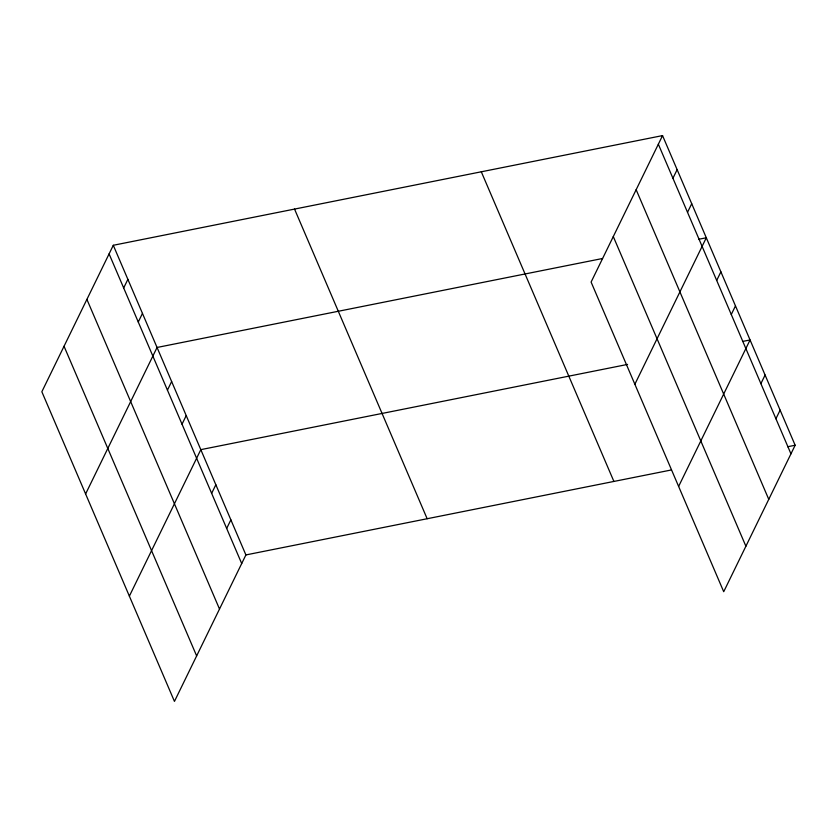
<?xml version="1.0" encoding="UTF-8"?>
<svg xmlns="http://www.w3.org/2000/svg" width="837" height="837" viewBox="0 0 837 837"><rect width="100%" height="100%" fill="white"/><g stroke="black" fill="none" stroke-linecap="round" stroke-linejoin="round"><path stroke-width="1.26" d="M113.288 245.283L41.85 391.758L174.452 701.406L245.9 554.931L113.288 245.283L662.548 135.594L795.15 445.242L723.712 591.717L591.1 282.069L662.548 135.594M123.677 287.959L127.883 279.349M138.262 322.015L142.468 313.404M85.615 493.945L157.053 347.47L602.556 258.497M167.442 390.136L171.637 381.526M182.027 424.202L186.222 415.591M129.369 596.132L200.817 449.647L627.562 364.419M211.646 493.359L215.841 484.749M226.67 528.45L230.866 519.84M672.927 178.26L677.133 169.649M687.522 212.326L691.718 203.715M634.864 384.256L706.302 237.771L698.801 239.267M716.692 280.447L720.887 271.837M731.276 314.503L735.472 305.892M678.619 486.433L750.067 339.958L742.565 341.454M760.896 383.66L765.091 375.049M775.92 418.751L780.126 410.14M245.9 554.931L671.4 469.955M787.648 446.738L795.15 445.242M658.342 144.194L790.955 453.842M636.151 189.696L768.764 499.344M613.291 236.568L745.893 546.216M481.296 171.784L613.898 481.432M294.54 209.083L427.152 518.731M109.092 253.893L241.705 563.542M86.902 299.395L219.514 609.043M64.041 346.267L196.643 655.915"/></g></svg>
